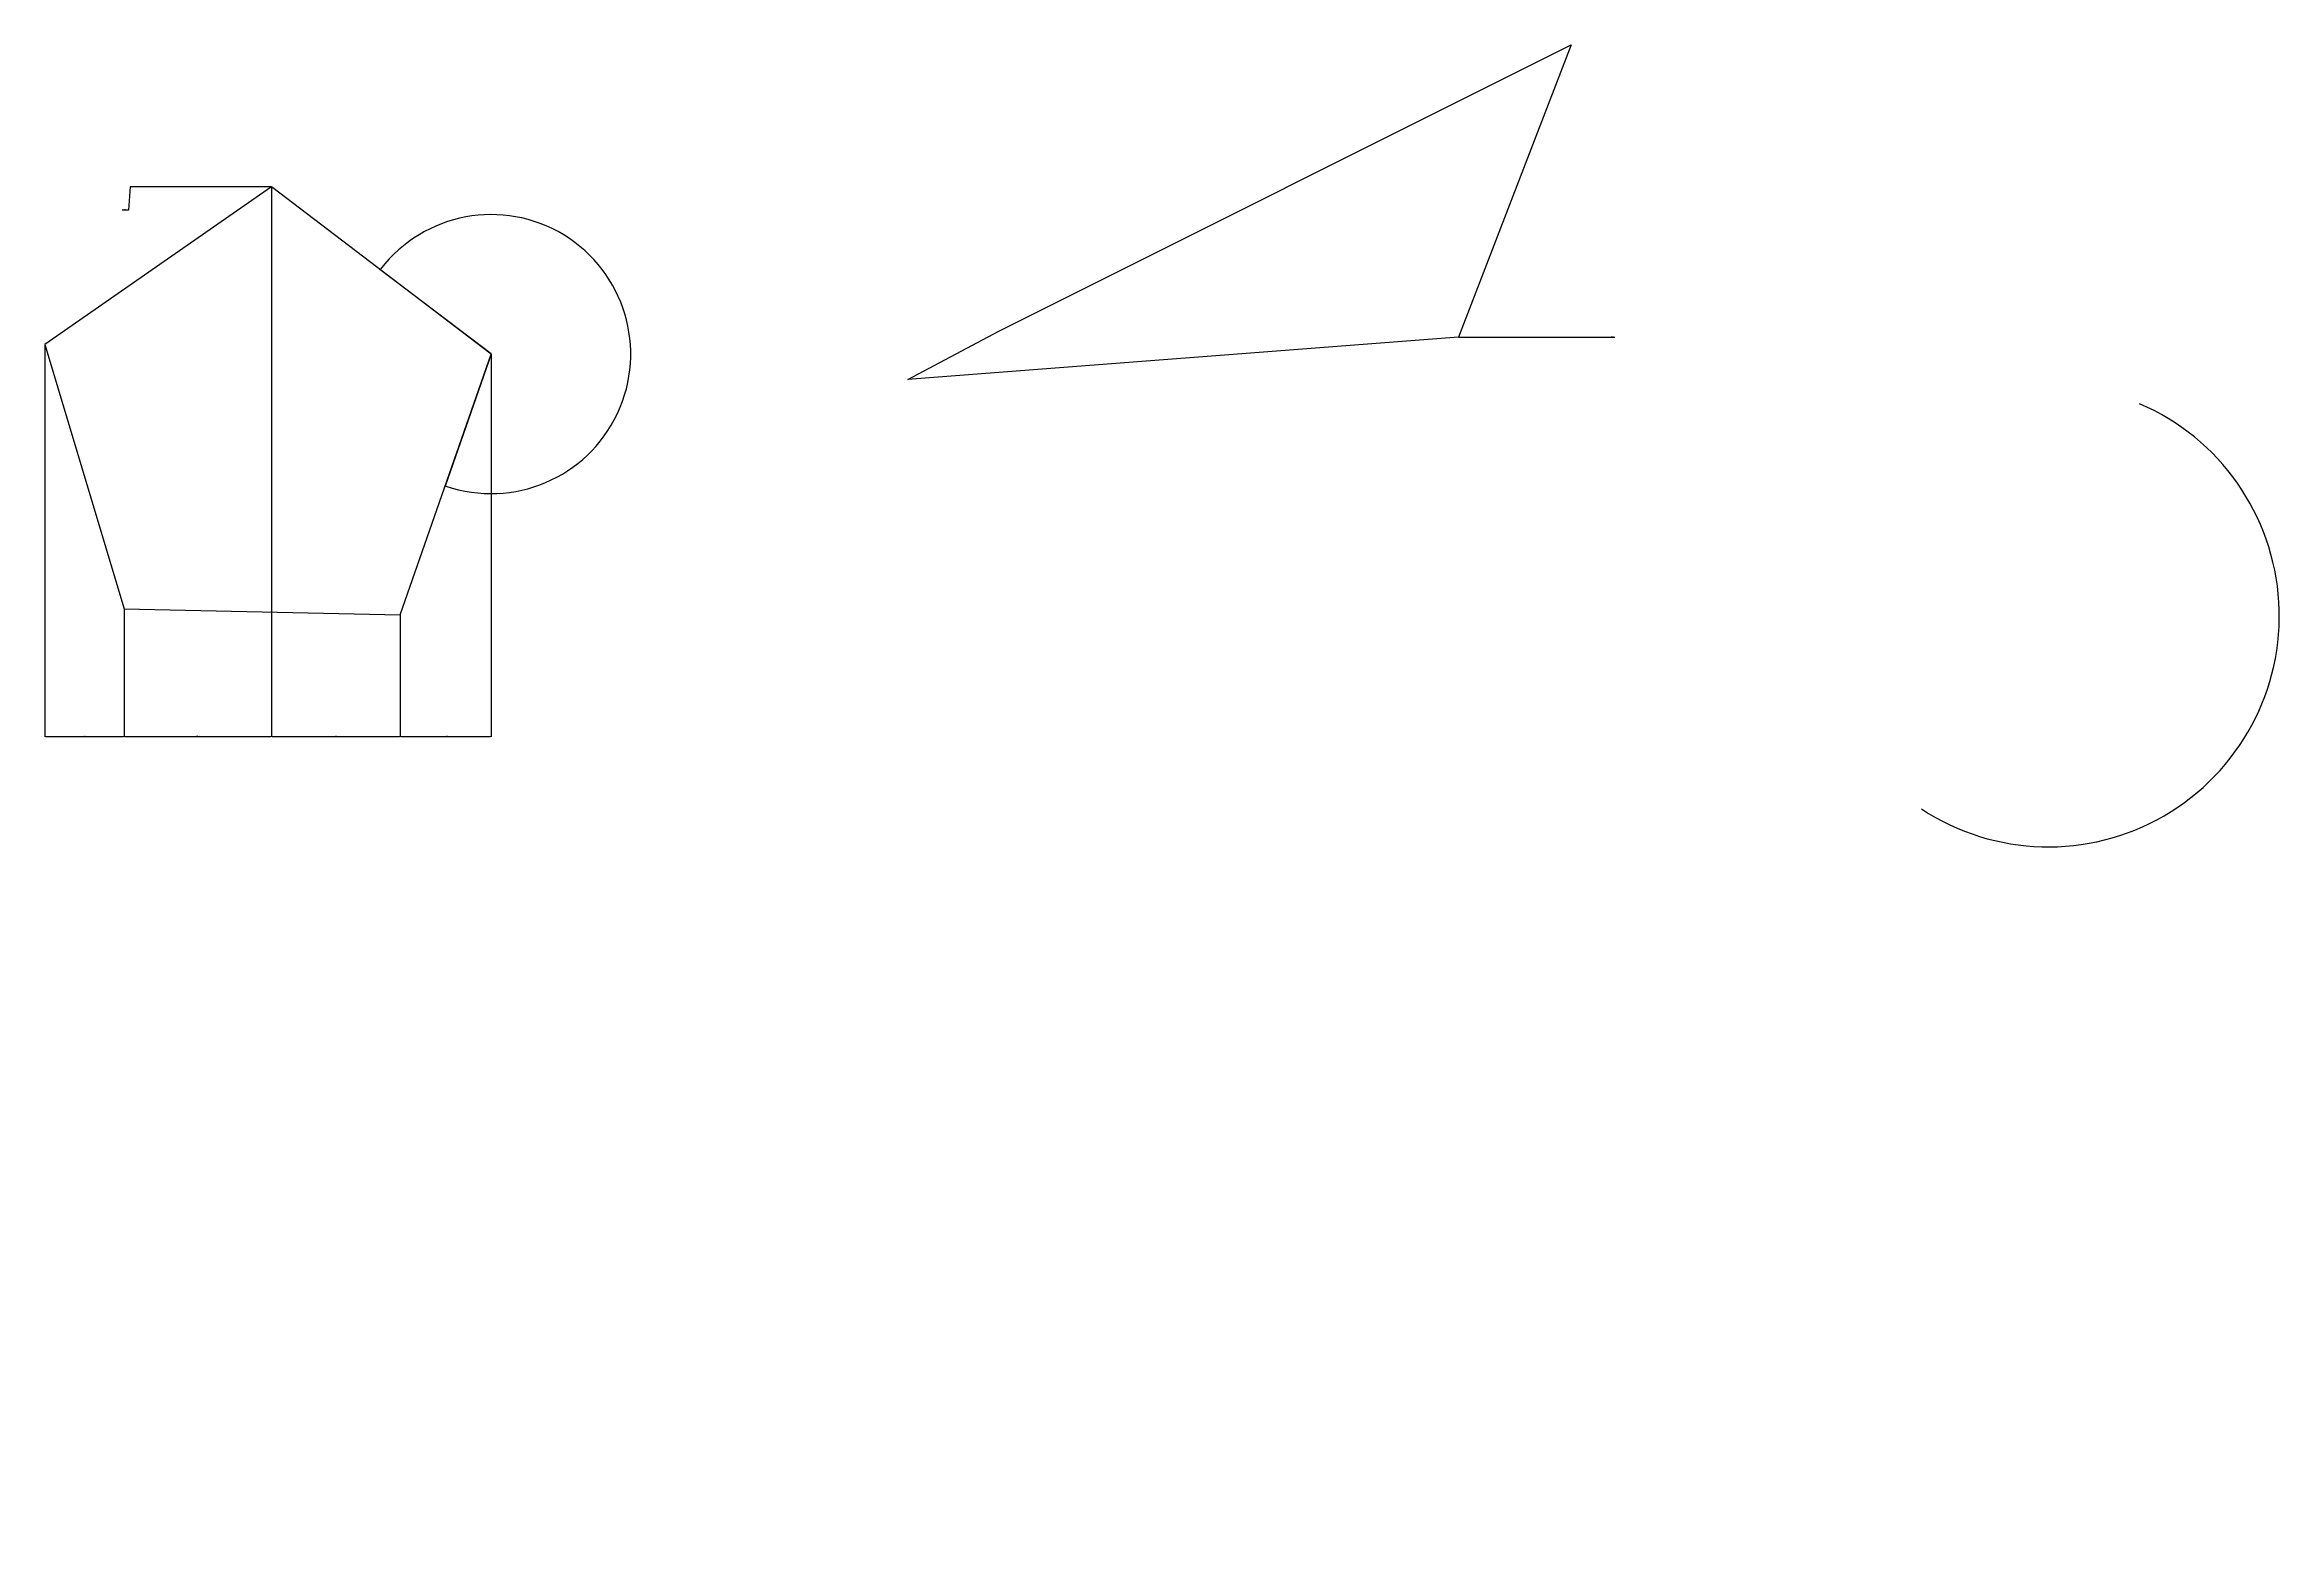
# Model space of a CAD drawing. Header units: metres. Extents: x -1069 to 6736, y 0 to 5199.
import ezdxf

# ---------------------------------------------------------------- set-up
doc = ezdxf.new("R2010")
doc.units = ezdxf.units.M
doc.layers.add('Tavolo 3', color=7, linetype='Continuous')
doc.dimstyles.new('ISO-25', dxfattribs={"dimtxt": 2.5, "dimasz": 2.5, "dimexe": 1.25, "dimexo": 0.625, "dimtad": 1, "dimcen": 2.5, "dimazin": 3, "dimtfac": 1, "dimtmove": 0, "dimatfit": 3})

msp = doc.modelspace()

# ---------------------------------------------------------------- linework, layer by layer
at = {"layer": 'Tavolo 3'}
msp.add_lwpolyline([(-276.855, 4701.847), (-1069.059, 4152.277), (-791.191, 3229.02), (172.744, 3207.986), (490.622, 4118.243)], close=True, dxfattribs=at)
msp.add_polyline3d([(1945.932, 4029.762, 0), (2263.009, 4198.777, 0), (4263.009, 5198.777, 5), (3869.534, 4177.65, 0)], close=True, dxfattribs=at)
msp.add_arc((5929.404, 3203.807), 806.601, 236.7056812, 66.7647623, dxfattribs=at)

# ---------------------------------------------------------------- dimensions: what is measured, and where the dimension line sits
for base, p1, p2 in [((-276.855, 2783.28), (-791.191, 3229.02), (-276.855, 4701.847)), ((-791.191, 2783.28), (-1069.059, 4152.277), (-791.191, 3229.02)), ((490.622, 2783.28), (172.744, 3207.986), (490.622, 4118.243))]:
    msp.add_linear_dim(base=base, p1=p1, p2=p2, dimstyle='ISO-25').render()
for feature_location, offset in [((-276.855, 4701.847), (-504.078, -80.534)), ((3869.534, 4177.65), (528.462, 0))]:
    msp.add_ordinate_dim(feature_location=feature_location, offset=offset, dtype=0, origin=(0, 0), dimstyle='ISO-25', dxfattribs=at).render()
msp.add_angular_dim_2l(base=(3.543, 4128.872), line1=((490.622, 4118.243), (-276.855, 4701.847)), line2=((172.744, 3207.986), (490.622, 4118.243)), dimstyle='ISO-25', dxfattribs=at).render()
msp.add_linear_dim(base=(172.744, 2783.28), p1=(-276.855, 4701.847), p2=(172.744, 3207.986), dimstyle='ISO-25', dxfattribs=at).render()

doc.saveas('drawing.dxf')
